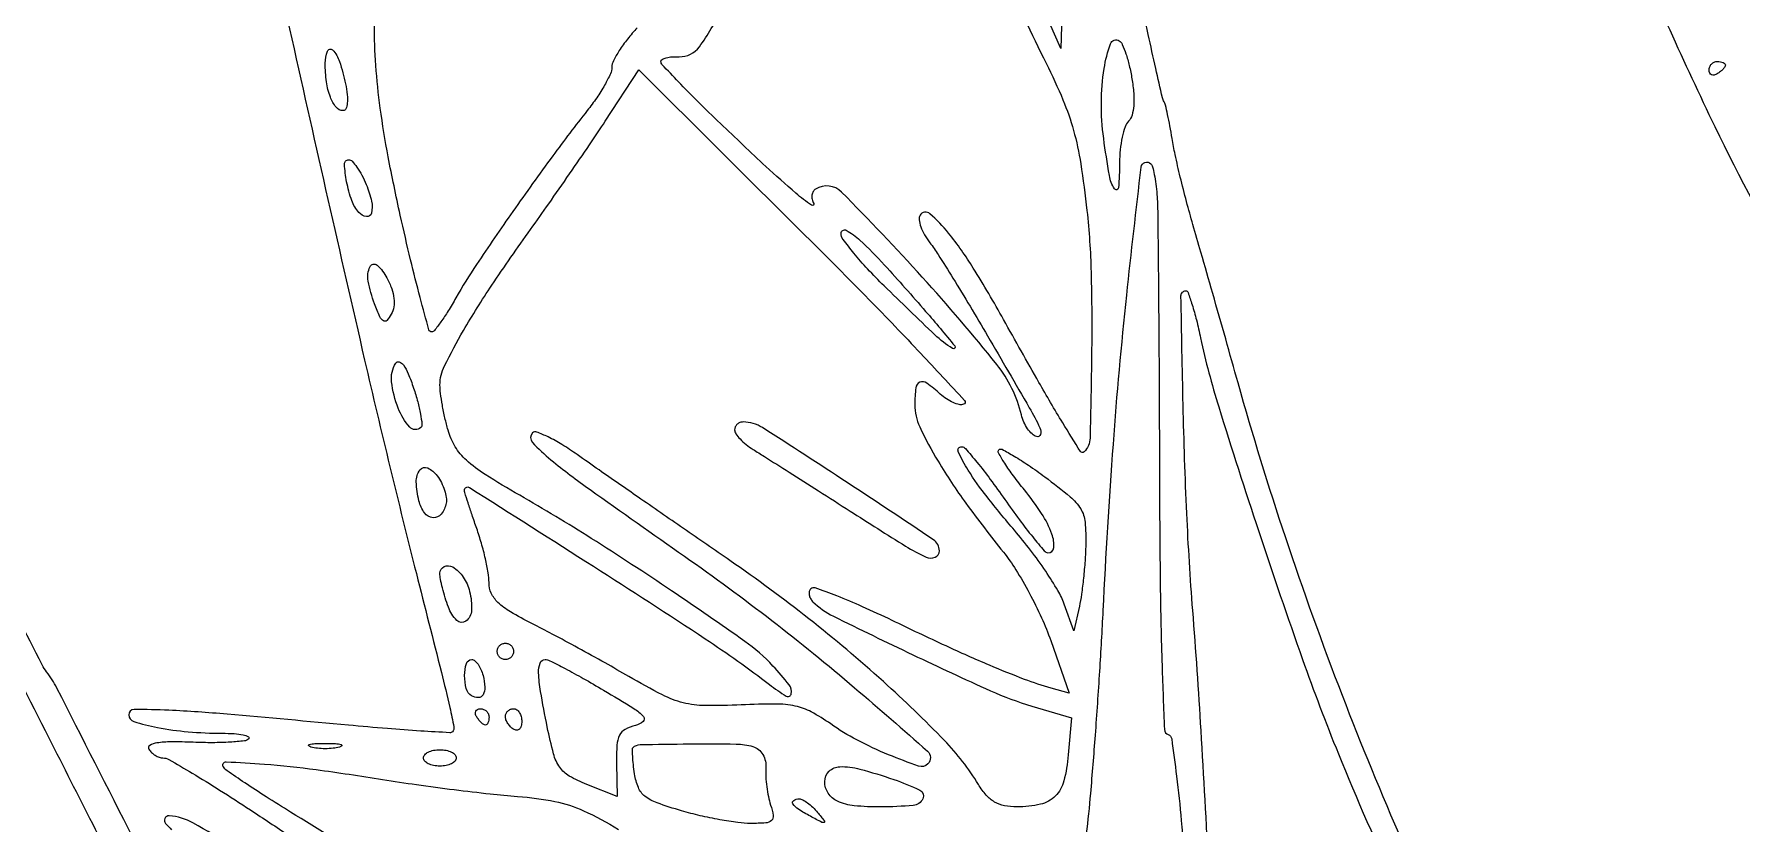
# Model space of a CAD drawing. Extents: x 33 to 995, y 30 to 1513.
# Drawn here: x 289.5 to 498, y 713 to 809.3 of the extents above; entities that cross this region are included whole.
import ezdxf

# ---------------------------------------------------------------- set-up
doc = ezdxf.new("R2010")
doc.units = 0

msp = doc.modelspace()

# ---------------------------------------------------------------- linework, layer by layer
for points in [[(969.036452, 1225.056595, -0.000004), (969.039353, 1088.299549, -0.000008), (969.038944, 928.132759, -0.000006), (969.033447, 745.616071)], [(276.975462, 751.66875, 0.000287), (291.244919, 723.455401, 0.000683), (301.894641, 702.5, -0.000082), (311.121065, 684.399125, -0.000073), (320.711442, 665.569818, -0.000073), (329.335168, 648.62616, -0.000225), (335.160797, 637.163211), (346.5, 614.826422), (501, 614.908769, -0.000002), (561.298067, 614.940643, -0.000003), (614.572792, 614.968231, -0.000002), (659.799513, 614.99122, -0.000053), (670.673333, 614.995558), (685.846667, 615)], [(56.838383, 550.971158, 0.000004), (56.774237, 658.613587, 0.000005), (56.715227, 754.844653, 0.000003), (56.664187, 835.950257, 0.000067), (56.646079, 859.5, -0.000403), (56.643947, 881.789623, -0.00003), (56.690827, 942.55625, -0.000042), (56.757144, 1015.035999, -0.000032), (56.841506, 1094.5), (57.067621, 1295.5)], [(972.956293, 313.397605, 0.000039), (972.978038, 768.984398, 0.000039), (972.928152, 1226.063636, 0.000618)], [(53.508353, 1474.214499, 0.000027), (53.251612, 1321.329098, 0.00033), (53.052888, 1115.372179, 0.000076), (53, 768.50806), (53, 62.314567)], [(38.822837, 332.31249, -0.000046), (38.889141, 769.339498, -0.000051), (39.034879, 1189.135476, -0.000465), (39.288314, 1372.643788, -0.000087), (39.584884, 1491.939655, -0.098597), (40.571108, 1496.824427, -0.031477), (42.041633, 1499.802126, -0.045918), (43.725173, 1502.193461, -0.046088), (45.811833, 1504.231037, -0.032025), (48.5, 1506.13944, -0.137776), (53.048935, 1507.445047, -0.000422), (114.224298, 1507.740408, -0.000933), (216.862219, 1507.95772, -0.000061), (514.602117, 1507.996262), (977.704234, 1508), (981.07832, 1505.726203, -0.029148), (982.52989, 1504.619797, -0.018066), (984.105016, 1503.165079, -0.018106), (985.561024, 1501.610852, -0.030905), (986.643885, 1500.200472), (988.835363, 1496.948538), (989.233898, 772.224269), (989.632433, 47.5)], [(995.005458, 43.718342), (994.752729, 770.609171), (994.5, 1497.5), (991.694724, 1502.272392, 0.032229), (990.320582, 1504.29898, 0.021357), (988.502755, 1506.444128, 0.02152), (986.549572, 1508.384329, 0.038625), (984.767769, 1509.772392), (980.646091, 1512.5), (515.573046, 1512.712577, 0.000094), (263.010968, 1512.780544, 0.000625), (137.080546, 1512.633358, 0.000111), (51.337268, 1512.406859, 0.105014), (47.5, 1511.580442, 0.060151), (44.399911, 1509.715644, 0.033004), (41.086923, 1506.764579, 0.032003), (38.025614, 1503.225534, 0.039426), (35.669775, 1499.552908), (33.5, 1495.5), (33.247266, 770.21552, 0.000036), (33.115334, 293.12885, 0.000631)], [(49.921437, 30.277249, 0.000009), (186.426532, 30.187823, 0.000194)], [(234.500237, 801.862447, -0.000055), (191.674092, 887.890211, -0.115963)], [(312.276083, 847.885834, 0.001205), (320.914137, 808.759969, 0.001736), (329.812038, 769.553859, 0.005555), (336.125829, 743.5, -0.000391), (339.184215, 731.42572, -0.005723), (340.210835, 727.153903, -0.008723), (340.709632, 724.778297, -0.248672), (340.531477, 724.198144, -0.213943), (340.196043, 724.070403, -0.001157), (336.65472, 724.283066, -0.004718), (332.591894, 724.574989, -0.002943), (327.836736, 724.989972, 0.001379), (313.027041, 726.329119, 0.010012), (305.899755, 726.810218, 0.012077), (301.64607, 726.90902, 0.413941), (301, 726.26235, 0.331148), (301.612505, 725.438945, 0.024246), (304.520399, 724.717517, 0.027551), (308.253572, 724.19291, 0.020431), (312.416667, 724.011006, -0.01625), (313.874027, 723.95953, -0.035097), (314.98487, 723.805291, -0.064106), (315.617692, 723.584162, -0.511742), (315.659487, 723.326154, -0.171185), (315.126327, 723.071027, -0.011141), (313.392233, 722.923359, -0.015183), (311.272643, 722.854857, -0.010684), (308.887428, 722.90119, 0.010294), (306.165302, 722.956189, 0.037642), (304.445351, 722.825851, 0.088854), (303.572317, 722.528641, 0.428404), (303.453625, 722.075036, 0.063658), (303.786657, 721.66381, 0.051657), (304.235339, 721.315792, 0.053394), (304.725757, 721.079011, 0.08599), (305.181778, 721, -0.131375), (305.897472, 720.808649, -0.003463), (308.761049, 719.133006, -0.007049), (312.106532, 717.079765, -0.004736), (315.872761, 714.644276, 0.000223), (320.60285, 711.524583, 0.00009), (327.064143, 707.26888, 0.000089), (334.022406, 702.689411, 0.000113)], [(415.184974, 820.039556), (414.822889, 807.579113), (407.972508, 823.206064, -0.005419)], [(483.958799, 821.769446, 0.011472), (494.686004, 798.075631, 0.02188), (504.556558, 779.651498, 0.024752)], [(407.803527, 816.726419, 0.008429), (413.039156, 805.78296, -0.01629), (415.097661, 801.300657, -0.031915), (416.385196, 797.591813, -0.028996), (417.26204, 793.524882, -0.011196), (418.02172, 787.802616, -0.021214), (418.526987, 780.292233, -0.00918), (418.591051, 770.270311, -0.00336), (418.399822, 760.038457, -0.192318), (417.669043, 758.33571, -0.481708), (417.234296, 758.384789, -0.003549), (415.058518, 761.906107, -0.007252), (412.159017, 766.833644, -0.002115), (407.839176, 774.5, 0.011543), (404.143222, 780.779317, 0.030226), (401.123352, 785.049809, 0.046727), (398.83897, 787.408821, 0.460227), (397.63691, 787.221525, 0.176824), (397.5253, 786.680787, 0.049423), (397.738399, 785.82938, 0.043338), (398.190021, 784.846305, 0.033963), (398.838524, 783.867537, -0.021045), (399.839633, 782.438143, -0.003367), (401.657966, 779.551714, -0.003721), (403.752872, 776.119313, -0.003255), (405.893135, 772.5, -0.000713), (410.983761, 763.73339, -0.018229), (412.277133, 761.298107, -0.18518), (412.347722, 760.474999, -0.4263), (411.854009, 760.21533, -0.111302), (411.318056, 760.539109, -0.050019), (410.781724, 761.168536, -0.046106), (410.32562, 761.977079, -0.046662), (410.027583, 762.852317, 0.110327), (407.014087, 769.016358, 0.016136), (397.915915, 779.671305, 0.010275), (388.053014, 790.057348, 0.349314), (384.892822, 790.43376, 0.123678), (384.592657, 790.124896, 0.097931), (384.441386, 789.682926, 0.08821), (384.462439, 789.175153, 0.077721), (384.655582, 788.680902, -0.799885), (384.39775, 788.441132, -0.026834), (382.46918, 789.919083, -0.010744), (378.807328, 793.189702, -0.003048), (373.254061, 798.432072, -0.00436), (370.473643, 801.135846, -0.006796), (368.13088, 803.518001, -0.002518), (366.166025, 805.591784, -0.190609), (366, 806.011473, -0.280992), (366.148879, 806.255472, -0.055822), (366.647881, 806.445325, -0.044275), (367.360404, 806.562895, -0.027763), (368.205553, 806.579401, 0.249981), (370.687607, 807.790444, 0.045018), (373.407613, 812.35951, 0.046534)], [(456.59382, 710.701152, -0.011504), (449.22424, 728.601456, -0.011097), (442.294616, 747.862676, -0.01229), (436.474904, 766.771258, 0.000485), (434.963747, 772.127724, 0.000431), (433.381692, 777.696401, 0.000433), (431.949538, 782.704501, 0.001333), (430.968786, 786.088831, -0.006337), (430.185064, 788.898133, -0.005341), (429.424972, 791.891098, -0.005391), (428.789942, 794.637386, -0.014871), (428.421279, 796.588831, 0.006172), (428.157826, 798.129858, 0.00819), (427.877986, 799.524352, 0.0061), (427.611497, 800.680054, 0.077798), (427.441091, 801.089816, -0.081049), (427.24445, 801.571414, -0.000831), (426.42783, 805.151865, -0.002659), (425.514209, 809.290651, -0.00172), (424.498806, 814.089816, -0.001639)], [(363.10438, 810.111739, 0.020635), (361.91597, 808.729378, 0.02425), (360.911912, 807.323969, 0.024196), (360.190126, 806.073424, 0.119333), (360, 805.288149, -0.109117), (359.821529, 804.480095, -0.020246), (359.120995, 803.1187, -0.020847), (358.153223, 801.56616, -0.01769), (357.007644, 800.009651, 0.009125), (352.778939, 794.465541, 0.00537), (347.917993, 787.694127, 0.005002), (343.475051, 781.225881, 0.019961), (340.953567, 777.131173, -0.011158), (340.016777, 775.54815, -0.016713), (339.12301, 774.213532, -0.011695), (338.335248, 773.170578, -0.22901), (337.982354, 773, -0.337384), (337.665205, 773.241491, -0.001826), (336.592309, 777.185938, -0.006677), (335.424614, 781.786424, -0.004067), (334.162161, 787.25, -0.007572), (332.69053, 794.370609, -0.013388), (331.72357, 800.291556, -0.015677), (331.179175, 805.519626, -0.01839), (331.00166, 810.5, -0.009408)], [(683.473082, 618.5), (515.954915, 618.247096), (348.436747, 617.994193), (339.157669, 636.747096, 0.002046), (327.748431, 659.569608, 0.000682), (310.866673, 692.883382, 0.000076), (292.230865, 729.520628, 0.046647), (290.979043, 731.5, -0.04693), (290.4362, 732.359415, -0.000037), (278.773437, 755.347773, -0.000414)], [(417.980437, 711.717296, 0.00831), (418.48922, 716.662726, 0.002931), (419.059034, 723.766956, 0.002909), (419.594125, 731.582776, 0.003411), (420.007813, 739, -0.006037), (421.245697, 759.278391, -0.008305), (422.88055, 777.464964, -0.003226), (424.650992, 793.105934, -0.625916), (425.822161, 793.511172, -0.133622), (426.03045, 793.147158, -0.014726), (426.246433, 792.201786, -0.017137), (426.435147, 791.038969, -0.013068), (426.564532, 789.755646, -0.015771), (426.663707, 787.440192, -0.000533), (426.756908, 778.303546, -0.001006), (426.833752, 767.515864, -0.000701), (426.878912, 755.341533, 0.002311), (426.970781, 742.084593, 0.005577), (427.193419, 732.281317, 0.001678), (427.484617, 724.460646, 0.309232), (427.945942, 723.841533, -0.283182), (428.372258, 723.323181, -0.003324), (428.968371, 718.75345, -0.008812), (429.540265, 713.349931, -0.005494), (430.029119, 707, 0.005441)], [(432.891346, 707.435576, 0.002874), (431.965019, 724.337413, 0.004378), (430.947925, 739, -0.008151), (430.216493, 750.837486, -0.00586), (429.770331, 764.075226, -0.001008), (429.504301, 777.403633, -0.419682), (430.09087, 778.000409, -0.317571), (430.368222, 777.804205, -0.008565), (430.867985, 776.311058, -0.014784), (431.394464, 774.454252, -0.009209), (431.906636, 772.25, 0.02321), (434.112497, 763.832723, 0.004339), (439.001008, 748.644447, 0.004942), (444.35021, 733.024992, 0.01161), (448.728483, 721.5, 0.014227), (455.951301, 705.094223, 0.015223)], [(259.942651, 742.103893, 0.000376), (293.811993, 674.539157, 0.000995), (318.177824, 626.263617), (332.5, 598.027234), (515.855413, 598.263617), (699.210826, 598.5)], [(696.63121, 601.994612), (515.748709, 602.247306), (334.866209, 602.5), (317.857988, 636, -0.001048), (277.091598, 716.713619, -0.000898)], [(331.102416, 707.82973, 0.008425), (320.774581, 714.387119, -0.004333), (317.778897, 716.254928, -0.006317), (315.174309, 717.95698, -0.003355), (313.005561, 719.43486, -0.103454), (312.558288, 719.905688, -0.599185), (312.910076, 720.511546, -0.010965), (317.562816, 720.246804, -0.013791), (323.873571, 719.573126, -0.00646), (332, 718.371129, 0.005025), (336.148927, 717.745277, 0.003678), (340.765625, 717.130839, 0.003716), (345.147386, 716.613492, 0.008213), (348.5, 716.298547, -0.029355), (353.059501, 715.674923, -0.057998), (356.533698, 714.560167, -0.031392), (360.815593, 712.281105, -0.003671)], [(318.619429, 707.223276, 0.013784), (308.843315, 713.056902, 0.10833), (305.958461, 713.932321, 0.678706), (305.5, 713, 0.016069), (306.239272, 712.234086, 0.021148)]]:
    msp.add_lwpolyline(points, format="xyb")
for points in [[(327.474102, 803.25, -0.024276), (327.683605, 801.944584, -0.049758), (327.695152, 800.909455, -0.076505), (327.527597, 800.227703, -0.303072), (327.186444, 800, -0.227942), (326.325647, 800.41393, -0.078362), (325.6229, 801.647183, -0.056848), (325.153464, 803.501376, -0.03361), (325, 805.781787, -0.090617), (325.271983, 807.270185, -0.548328), (325.896385, 807.400791, -0.116198), (326.746941, 805.989913, -0.025877)], [(423.517088, 803.89886, -0.023067), (423.734685, 802.112934, -0.038632), (423.731498, 800.601253, -0.047466), (423.524806, 799.426718, -0.129808), (423.1041, 798.7041, 0.114009), (422.677501, 798.021179, 0.029241), (422.324329, 796.759121, 0.028232), (422.081239, 795.232834, 0.025379), (422, 793.633333, -0.021124), (421.870816, 790.576927, -0.714629), (421.38647, 790.455644, -0.102275), (420.758216, 792.068904, -0.008161), (420.065154, 796.617666, -0.034838), (419.781901, 800.953799, -0.038527), (420.123646, 805.141193, -0.047297), (420.901326, 808.149516, -0.475945), (421.96706, 808.520358, -0.15414), (422.340363, 808.087231, -0.020471), (422.776683, 806.943822, -0.022136), (423.189634, 805.504166, -0.016928)], [(496, 805.559017, -0.151918), (495.934461, 805.34829, -0.038439), (495.70625, 805.066025, -0.035638), (495.382774, 804.768994, -0.029505), (495, 804.5, -0.082592), (494.6179, 804.343488, -0.161196), (494.29375, 804.3746, -0.182303), (494.078288, 804.586039, -0.108972), (494, 804.940983, -0.093332), (494.076123, 805.345238, -0.09642), (494.29375, 805.688914, -0.099167), (494.618444, 805.918938, -0.105053), (495, 806, -0.042167), (495.382849, 805.967655, -0.061769), (495.70625, 805.870461, -0.081139), (495.92554, 805.727648, -0.210953)], [(402.962013, 764.154004, -0.136762), (402.424745, 764.127165, -0.047444), (401.680663, 764.371056, -0.042852), (400.870601, 764.810663, -0.038195), (400.113395, 765.397379, 0.026055), (398.467006, 766.738213, 0.261435), (397.618361, 766.840493, 0.273438), (397.115137, 766.172299, 0.027923), (397, 764.112212, 0.110474), (397.609102, 761.389088, 0.025285), (399.845804, 757.202455, 0.022152), (403.246701, 752.073627, 0.012265), (407.820323, 746.111347, -0.030876), (409.338118, 743.972433, -0.015956), (410.978215, 741.13108, -0.015801), (412.483911, 738.091983, -0.023062), (413.598395, 735.320039), (415.835658, 728.917385), (413.667829, 729.516629, -0.023208), (410.401599, 730.584899, -0.009868), (406.129383, 732.302391, -0.007988), (400.813919, 734.663083, -0.004089), (394.218987, 737.784822, 0.007912), (390.614276, 739.457518, 0.012567), (387.472653, 740.761784, 0.006466), (384.832028, 741.741997, 0.289696), (384.285654, 741.618987, 0.140775), (384.108978, 741.29991, 0.101292), (384.099119, 740.890576, 0.086097), (384.258817, 740.45252, 0.069099), (384.566667, 740.055315, 0.078986), (387.051833, 738.296704, 0.003365), (396.756368, 733.591374, 0.00544), (406.243631, 729.196027, 0.033587), (411.281421, 727.323786), (416.121205, 725.886525), (415.7422, 721.364513, -0.042059), (415.204595, 718.18861, -0.132744), (414.149092, 716.326622, -0.144366), (412.359869, 715.33892, -0.053201), (409.465608, 715.015313, -0.049851), (407.938963, 715.160124, -0.083397), (406.735258, 715.614029, -0.080814), (405.720795, 716.448388, -0.044223), (404.766094, 717.75, 0.056412), (400.616657, 723.127982, 0.016925), (393.158423, 730.317957, 0.01654), (384.076886, 737.969759, 0.016062), (374.422116, 745.082891, -0.000394), (368.744816, 748.997293, -0.000421), (363.19876, 752.834555, -0.000399), (358.436264, 756.141243, -0.001976), (355.765153, 758.014711, 0.015914), (353.89945, 759.247161, 0.024926), (352.213889, 760.172613, 0.02205), (350.837793, 760.767729, 0.295552), (350.324677, 760.65801, 0.401281), (350.299194, 759.509153, 0.037103), (352.570966, 757.368967, 0.015994), (357.337402, 753.749818, 0.001652), (368.865879, 745.621146, -0.011636), (379.533515, 737.775971, -0.012203), (389.653212, 729.562763, -0.004763), (398.549639, 721.827295, -0.431947), (398.5967, 720.263367, -0.286635), (397.465263, 720.001911, -0.014833), (393.804848, 721.383333, -0.022926), (389.938654, 723.186372, -0.033256), (386.726422, 725.15009, 0.030807), (384.362953, 726.61087, 0.070857), (382.40376, 727.327198, 0.053022), (379.99381, 727.576553, 0.011448), (375.797922, 727.468532, -0.014549), (371.381613, 727.38223, -0.059553), (368.727742, 727.725201, -0.057072), (366.175344, 728.690328, -0.012657), (362.0715, 730.93675, 0.003849), (359.172225, 732.590821, 0.002712), (355.888191, 734.407702, 0.002737), (352.727831, 736.111446, 0.005749), (350.25, 737.393456, -0.015947), (347.610671, 738.827998, -0.057821), (346.086742, 739.975151, -0.094998), (345.28275, 741.09993, -0.10821), (345, 742.391119, 0.041888), (344.89992, 743.583632, 0.013934), (344.559375, 745.304917, 0.01376), (344.07422, 747.199368, 0.015242), (343.5, 749, -0.002862), (342.925239, 750.659254, -0.004204), (342.440625, 752.124914, -0.002039), (342.044813, 753.37412, -0.075836), (342, 753.66788, -0.590985), (342.612676, 754.005191, -0.000692), (357.760363, 744.388794, -0.004115), (371.416253, 735.53414, -0.018001), (379.25, 729.94764, 0.028809), (381.303131, 728.549399, 0.521503), (381.916285, 728.824046, 0.218805), (381.642722, 729.929686, 0.018511), (379.681056, 732.210136, 0.052289), (376.23514, 735.225761, 0.005348), (367.300453, 741.387275, 0.007275), (357.492931, 747.791538, 0.010953), (348.745699, 753.058973, -0.009938), (344.528025, 755.587133, -0.044383), (342.232041, 757.327403, -0.073117), (340.877057, 758.977401, -0.066567), (340.001275, 761, -0.013108), (339.622497, 762.48668, -0.011454), (339.30312, 764.059375, -0.011592), (339.080015, 765.494173, -0.033258), (339.014961, 766.5, -0.114685), (339.566673, 768.853384, -0.017151), (341.881933, 773.163424, -0.016117), (345.337246, 778.681156, -0.00787), (350.077193, 785.5, 0.00293), (352.301547, 788.633421, 0.001913), (354.833009, 792.273646, 0.001923), (357.274026, 795.841909, 0.003677), (359.202239, 798.729435), (363.296174, 804.958869), (383.667964, 784.73606, -0.003314), (391.403581, 776.954548, -0.005676), (397.738954, 770.348173, -0.001449), (403.080596, 764.616743, -0.545121)], [(330.013282, 790.967935, -0.042058), (330.660742, 788.93713, -0.121461), (330.635565, 787.471128, -0.384337), (330.028266, 787.074958, -0.170058), (329.112442, 787.566667, -0.100538), (328.245303, 789.010749, -0.037026), (327.616683, 791.314805, -0.034719), (327.35121, 793.463621, -0.429975), (327.859628, 794, -0.207088), (328.284032, 793.816346, -0.034111), (328.862578, 793.109331, -0.03263), (329.46673, 792.129144, -0.023612)], [(398.325966, 775.5, -0.008448), (401.879812, 771.280526, -0.844315), (401.611753, 770.974455, -0.05271), (399.453712, 772.636159, -0.002848), (393.25, 778.618108, -0.011661), (391.238969, 780.673137, -0.016182), (389.542188, 782.612054, -0.012662), (388.245296, 784.278897, -0.160326), (388, 785.024223, -0.569153), (388.620112, 785.392521, -0.061606), (390.304699, 784.18485, -0.02263), (393.305513, 781.154573, -0.004597)], [(333.063449, 775.148934, -0.054236), (332.526671, 774.39479, -0.365952), (332.106256, 774.334593, -0.150859), (331.681432, 774.826924, -0.012285), (331.029504, 776.422449, -0.043282), (330.244686, 779.184808, -0.159825), (330.470821, 780.960599, -0.501389), (331.342324, 781.13513, -0.090332), (332.536179, 779.592904, -0.033644), (333.114907, 778.266146, -0.05655), (333.392935, 777.084443, -0.068459), (333.373615, 776.046361, -0.088959)], [(336.670698, 761.337364, -0.432258), (335.314168, 761.378896, -0.088185), (333.910256, 763.67765, -0.063635), (333.104626, 766.896382, -0.169529), (333.608988, 769.176347, -0.34617), (334.034262, 769.331924, -0.159572), (334.540404, 768.961112, -0.057773), (335.135209, 767.889244, -0.017364), (335.787251, 766.138246, -0.014136), (336.292687, 764.465769, -0.02081), (336.63296, 762.969398, -0.016905), (336.81486, 761.750794, -0.228814)], [(375, 761.023053, 0.153184), (375.146839, 760.555009, 0.037943), (375.660937, 759.924261, 0.035262), (376.38874, 759.258918, 0.029046), (377.25, 758.654369, -0.002688), (378.626977, 757.79237, -0.000322), (381.656501, 755.87038, -0.000384), (385.254003, 753.58092, -0.000316), (389.091281, 751.131316, 0.002421), (395.863608, 746.84809, 0.034859), (398.374439, 745.510731, 0.203753), (399.479295, 745.49115, 0.305646), (400, 746.263385, 0.250434), (399.266837, 747.635366, 0.002054), (388.742765, 754.607989, 0.00303), (378.40483, 761.307046, 0.143195), (376.034832, 762, 0.093311), (375.639809, 761.925632, 0.096414), (375.303982, 761.713022, 0.099171), (375.079212, 761.395813, 0.105077)], [(408, 752.527596, 0.007018), (409.778858, 750.055525, 0.01069), (411.398438, 747.965106, 0.005569), (412.808319, 746.262687, 0.205648), (413.25, 746.042569, 0.405296), (413.974567, 746.669689, 0.111667), (413.750378, 748.318115, 0.054552), (412.482282, 750.83582, 0.027731), (410.38814, 753.701815, -0.011461), (409.039184, 755.427237, -0.018575), (407.982598, 756.960156, -0.013004), (407.22014, 758.231177, -0.33687), (407.271033, 758.604366, -0.330321), (407.655787, 758.661463, -0.010388), (409.123285, 757.837664, -0.016444), (410.884898, 756.720458, -0.010183), (412.881814, 755.299559, -0.012496), (415.98927, 752.868924, -0.085183), (417.256461, 751.40077, -0.113157), (417.789964, 749.773179, -0.029369), (417.880607, 747, -0.011072), (417.786924, 745.057504, -0.008494), (417.601603, 742.940625, -0.008601), (417.360378, 740.965181, -0.020093), (417.095437, 739.5), (416.427503, 736.5), (415.254632, 739.781954, 0.048706), (414.481449, 741.421916, 0.014207), (412.982565, 743.77951, 0.014131), (411.134491, 746.351946, 0.014691), (409.166948, 748.781954, -0.011182), (405.819887, 752.856938, -0.025353), (403.520741, 756.114656, -0.036077), (402.310293, 758.374428, -0.54939), (402.714816, 758.985027, -0.213375), (403.175427, 758.768454, -0.006235), (404.591227, 757.08198, -0.011498), (406.2186, 754.997658, -0.007549)], [(339.778904, 752.102209, -0.116427), (339.173582, 750.759664, -0.254313), (338.173122, 750.316078, -0.218853), (337.12957, 750.902051, -0.095876), (336.442739, 752.372125, -0.052446), (336.114672, 754.681606, -0.169012), (336.564476, 756.143214, -0.358656), (337.513675, 756.384227, -0.12549), (338.681547, 755.420833, -0.040948), (339.18759, 754.594569, -0.037098), (339.571603, 753.669601, -0.03911), (339.788756, 752.786699, -0.088923)], [(342.635416, 741.316483, -0.071382), (342.873782, 739.019043, -0.228008), (342.170985, 737.69343, -0.375758), (341.062876, 737.786634, -0.101519), (340.037161, 739.40226, -0.015097), (339.64014, 740.549633, -0.014246), (339.304666, 741.74115, -0.014368), (339.068144, 742.812812, -0.047157), (339, 743.533715, -0.290597), (339.523846, 744.358929, -0.251944), (340.562551, 744.302732, -0.107823), (341.852861, 743.070246, -0.087118)], [(348, 734, -0.099038), (347.923658, 733.618362, -0.097945), (347.70625, 733.29375, -0.097945), (347.381638, 733.076342, -0.099038), (347, 733, -0.099038), (346.618362, 733.076342, -0.097945), (346.29375, 733.29375, -0.097945), (346.076342, 733.618362, -0.099038), (346, 734, -0.099038), (346.076342, 734.381638, -0.097945), (346.29375, 734.70625, -0.097945), (346.618362, 734.923658, -0.099038), (347, 735, -0.099038), (347.381638, 734.923658, -0.097945), (347.70625, 734.70625, -0.097945), (347.923658, 734.381638, -0.099038)], [(344.274607, 731.057905, -0.049486), (344.496948, 729.652334, -0.145426), (344.275148, 728.708597, -0.263215), (343.689444, 728.360382, -0.1448), (342.86052, 728.586203, -0.193533), (342.219672, 729.456189, -0.064519), (342.020825, 731.055692, -0.071444), (342.23887, 732.519978, -0.33148), (342.883369, 733, -0.178055), (343.258467, 732.86205, -0.061162), (343.656434, 732.429509, -0.051476), (344.015158, 731.80118, -0.040052)], [(358.987398, 729.268448, -0.004715), (362.695551, 727.019953, -0.070387), (363.856424, 726.051926, -0.418799), (363.820949, 725.441152, -0.120804), (362.887166, 724.956055, 0.065006), (361.630926, 724.470959, 0.153292), (360.940604, 723.756534, 0.101299), (360.621669, 722.567759, 0.019715), (360.575294, 720.336678), (360.650589, 716.298143), (356.942098, 717.75488, -0.036125), (354.804041, 718.778499, -0.112905), (353.637553, 719.851313, -0.085722), (352.882149, 721.492708, -0.015527), (352.116803, 724.77259, -0.005797), (351.295709, 729.121747, -0.035669), (351.059908, 731.387559, -0.093827), (351.244756, 732.572764, -0.317291), (351.850232, 733, -0.11632), (352.411932, 732.867534, -0.004637), (354.297496, 731.903857, -0.007955), (356.516896, 730.698134, -0.005522)], [(345, 726, -0.042167), (344.967655, 725.617151, -0.061769), (344.870461, 725.29375, -0.081139), (344.727648, 725.07446, -0.210953), (344.559017, 725, -0.151918), (344.34829, 725.065539, -0.038439), (344.066025, 725.29375, -0.035638), (343.768994, 725.617226, -0.029505), (343.5, 726, -0.082592), (343.343488, 726.3821, -0.161196), (343.3746, 726.70625, -0.182303), (343.586039, 726.921712, -0.108972), (343.940983, 727, -0.093332), (344.345238, 726.923877, -0.09642), (344.688914, 726.70625, -0.099167), (344.918938, 726.381556, -0.105053)], [(349, 725.440983, -0.066118), (348.926733, 724.889346, -0.138808), (348.70625, 724.521475, -0.191142), (348.379648, 724.392057, -0.139169), (348, 724.5, -0.06081), (347.617485, 724.806203, -0.051032), (347.29375, 725.2129, -0.053229), (347.073302, 725.653442, -0.089642), (347, 726.059017, -0.105429), (347.076556, 726.418051, -0.099231), (347.29375, 726.723586, -0.096318), (347.618268, 726.928382, -0.092995), (348, 727, -0.153634), (348.381379, 726.879982, -0.097988), (348.70625, 726.542039, -0.080552), (348.925455, 726.037096, -0.062283)], [(326.75, 722.310674, -0.039571), (325.952734, 722.168469, -0.024357), (325, 722.122029, -0.024357), (324.047266, 722.168469, -0.039571), (323.25, 722.310674, -0.161593), (322.99086, 722.478988, -0.542911), (323.042188, 722.633659, -0.052887), (323.748017, 722.740287, -0.011065), (325, 722.767997, -0.011065), (326.251983, 722.740287, -0.052887), (326.957812, 722.633659, -0.542911), (327.00914, 722.478988, -0.161593)], [(341, 721, -0.191087), (340.848523, 720.618118, -0.088204), (340.4125, 720.29375, -0.068025), (339.765418, 720.073693, -0.048028), (339, 720, -0.048028), (338.234582, 720.073693, -0.068025), (337.5875, 720.29375, -0.088204), (337.151477, 720.618118, -0.191087), (337, 721, -0.191087), (337.151477, 721.381882, -0.088204), (337.5875, 721.70625, -0.068025), (338.234582, 721.926307, -0.048028), (339, 722, -0.048028), (339.765418, 721.926307, -0.068025), (340.4125, 721.70625, -0.088204), (340.848523, 721.381882, -0.191087)], [(377.233651, 722.38474, -0.09941), (377.922148, 722.022955, -0.09018), (378.445739, 721.412484, -0.082834), (378.751967, 720.60814, -0.067617), (378.810446, 719.687801, 0.032272), (378.803391, 718.687421, 0.018332), (378.917216, 717.481729, 0.018247), (379.121713, 716.270646, 0.028562), (379.394183, 715.25, -0.039641), (379.703655, 713.978467, -0.250523), (379.494015, 713.369284, -0.170956), (378.793102, 713.06483, -0.017787), (376.971295, 713, -0.033004), (375.394485, 713.104196, -0.012016), (373.18132, 713.452274, -0.011853), (370.771263, 713.950192, -0.013869), (368.511587, 714.539655, -0.014809), (365.522756, 715.505391, -0.081197), (364.042603, 716.322057, -0.128798), (363.237966, 717.384049, -0.061697), (362.780037, 719.045346, -0.009134), (362.63198, 720.200647, -0.013613), (362.548561, 721.216079, -0.008586), (362.517012, 722.055431, -0.204219), (362.603338, 722.270005, -0.194376), (363.451721, 722.63013, -0.002407), (369.476992, 722.706393, -0.00506), (375.177767, 722.693404, -0.068419)], [(394.423013, 718.371532, -0.029455), (397.605835, 717.073288, -0.4132), (397.980339, 716.017753, -0.266137), (396.801635, 715.197689, -0.02087), (392.831787, 715.015313, -0.024806), (389.603799, 715.16205, -0.082672), (387.559936, 715.705755, -0.143024), (386.423812, 716.680487, -0.145409), (386, 718.106989, -0.202791), (386.535962, 719.37411, -0.186904), (387.842598, 719.927998, -0.07457), (390.284282, 719.639851, -0.015517)], [(385.127555, 714.33628, -0.005653), (385.957727, 713.30642, -0.467986), (385.920543, 713.130474, -0.245559), (385.666209, 713.129072, -0.003375), (384.25, 713.871464, -0.021079), (382.785079, 714.733193, -0.106453), (382.118362, 715.400698, -0.420826), (382.212089, 715.812176, -0.138418), (382.877555, 716, -0.125596), (383.306514, 715.890522, -0.034247), (383.900484, 715.511282, -0.032371), (384.53766, 714.973047, -0.028733)]]:
    msp.add_lwpolyline(points, format="xyb", close=True)

doc.saveas('drawing.dxf')
